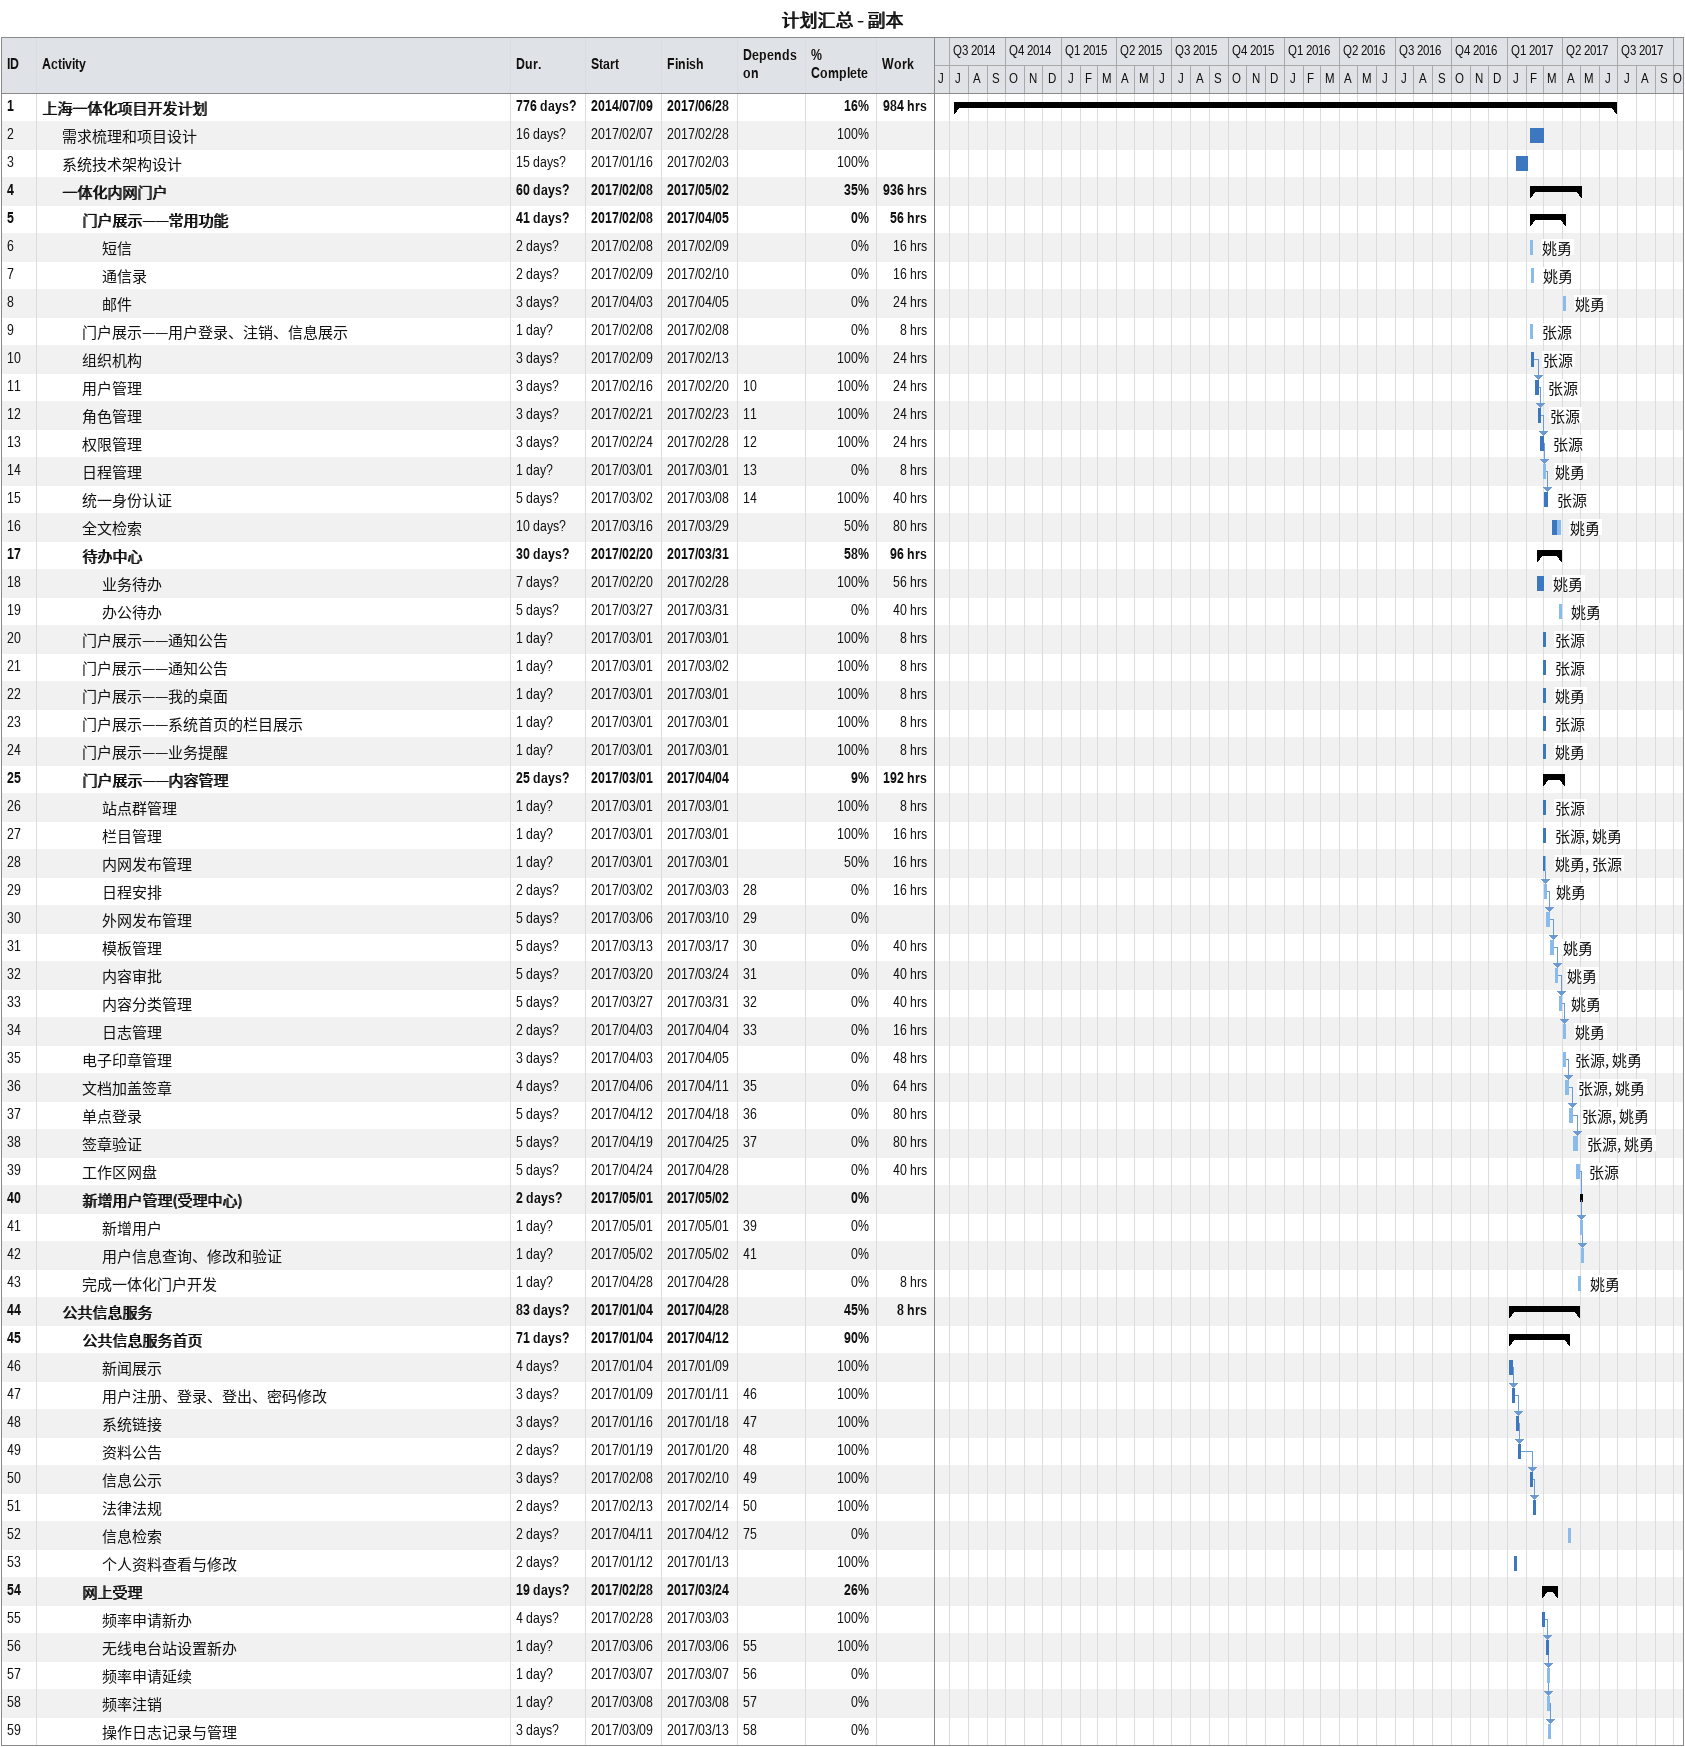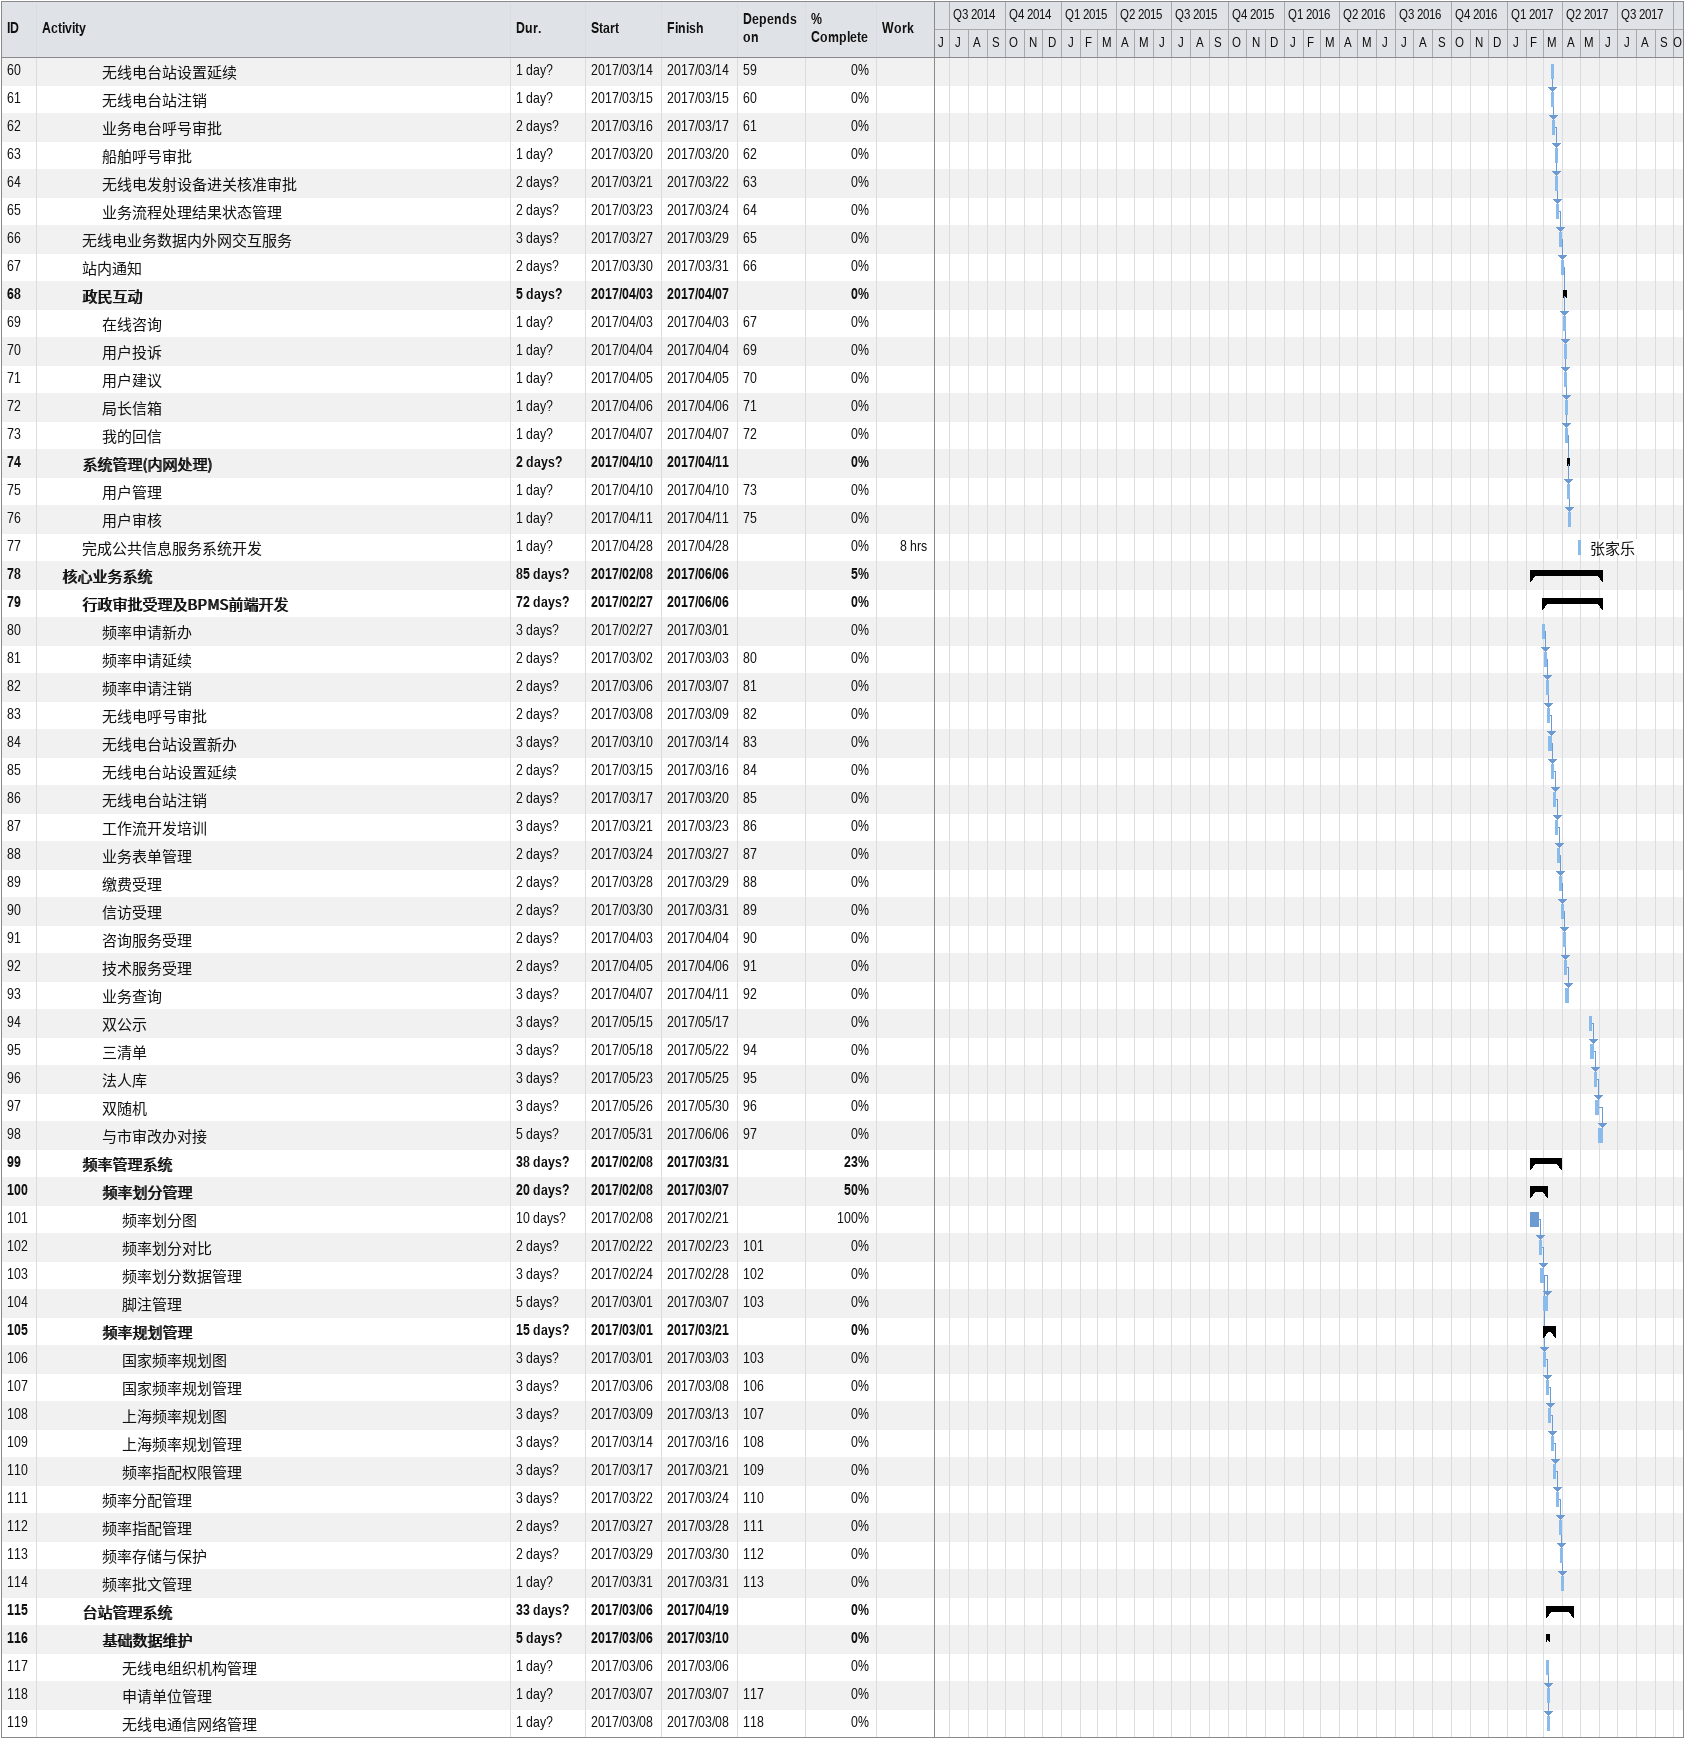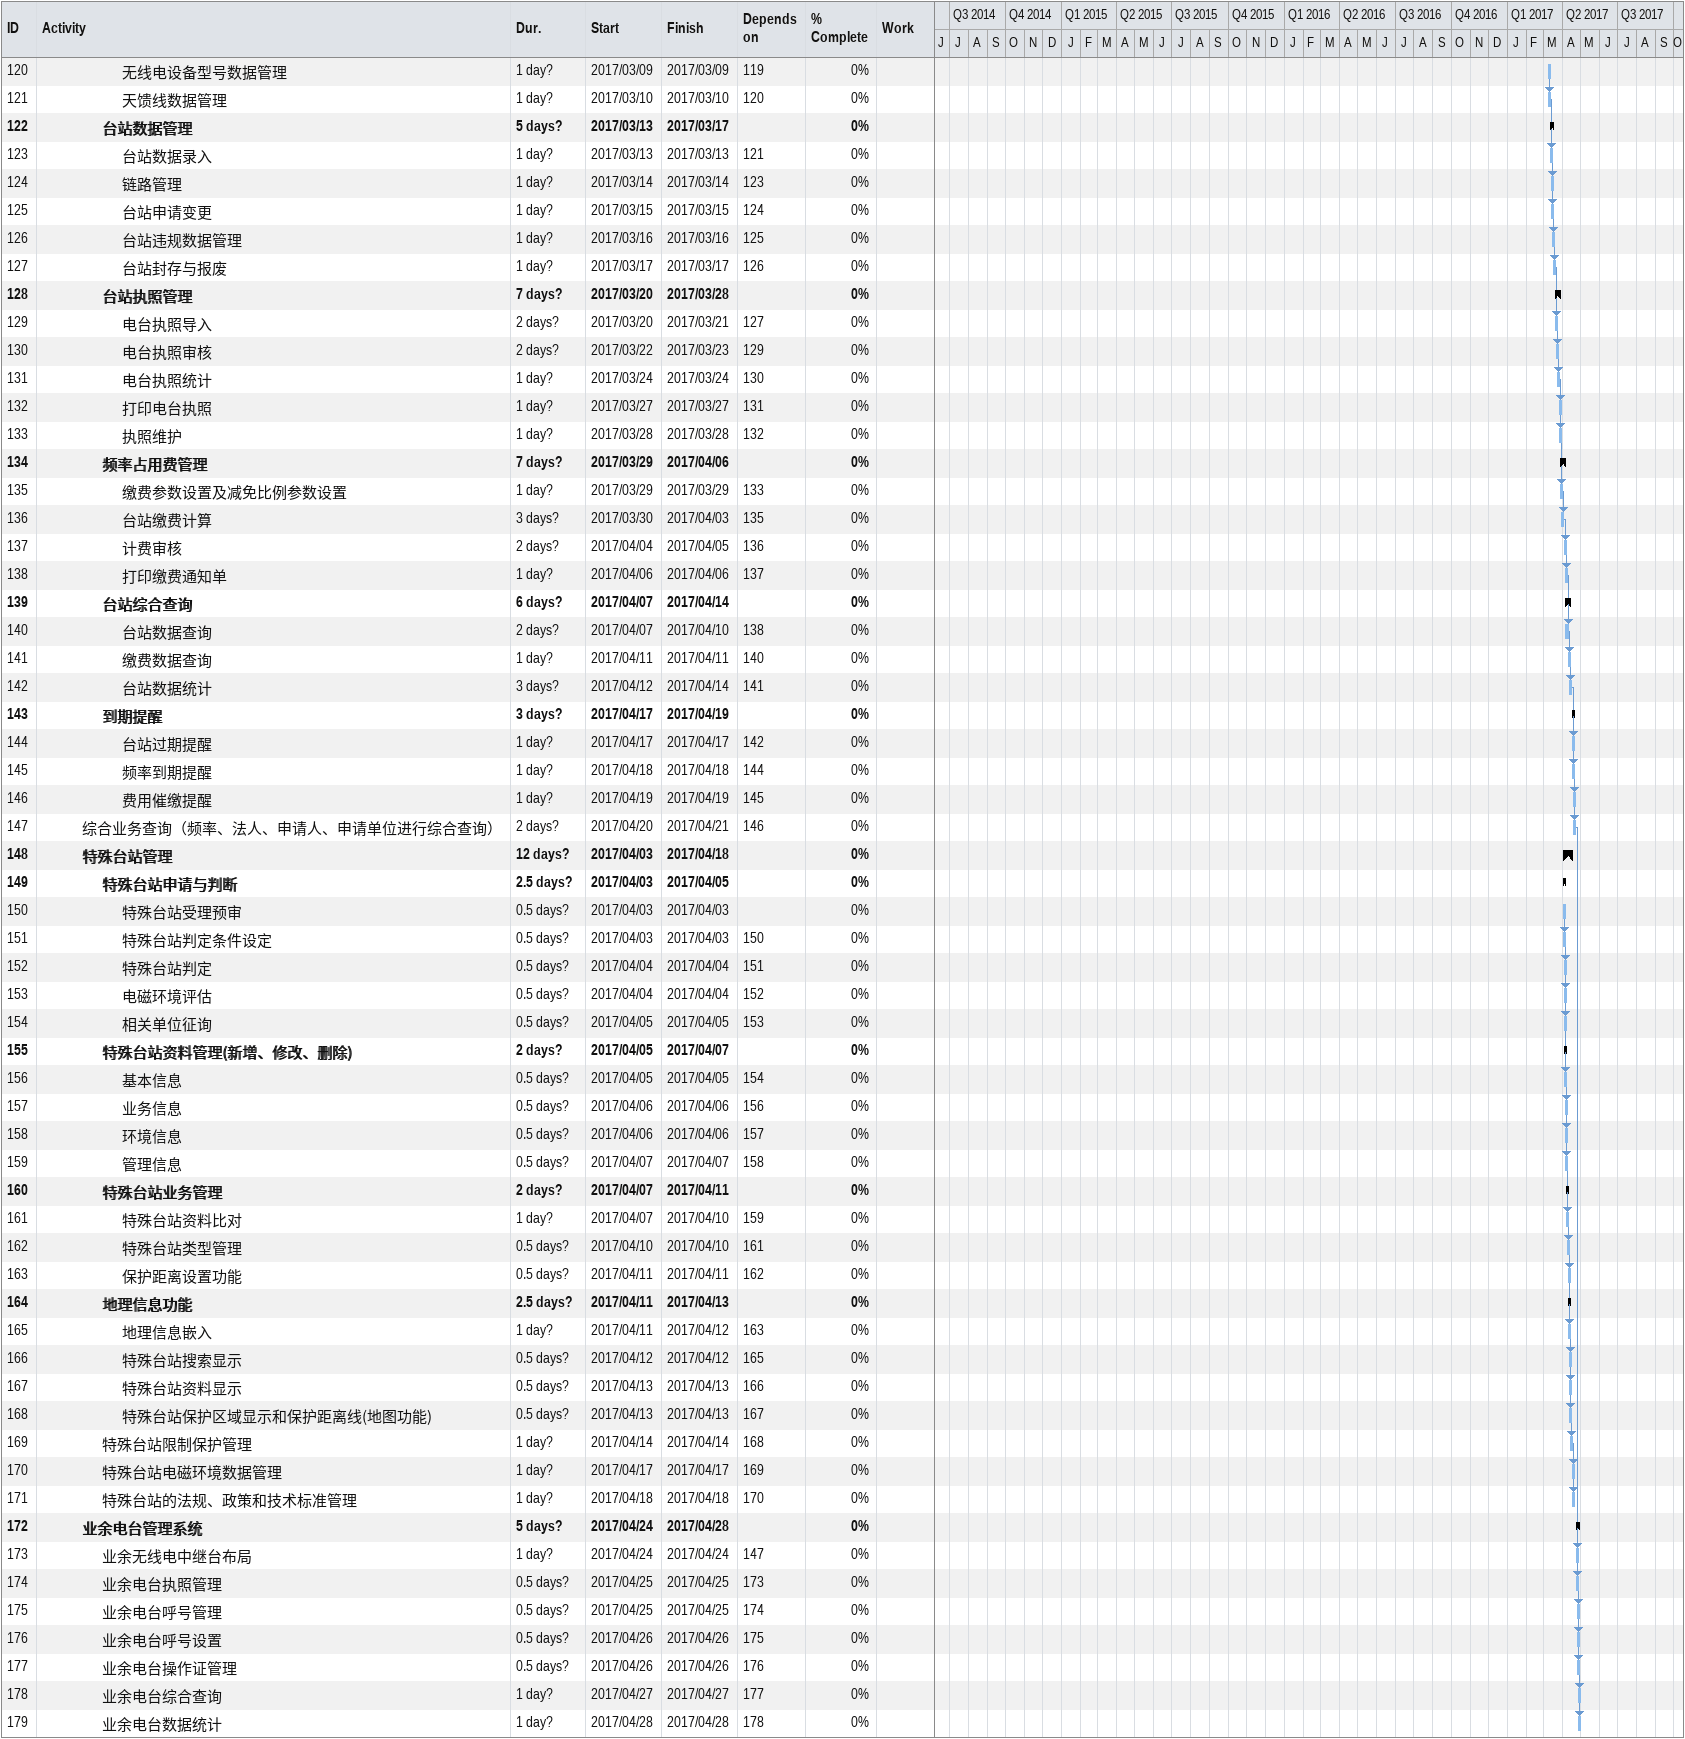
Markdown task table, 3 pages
计划汇总 - 副本

| ID | Level | Task | Duration | Start | Finish | Predecessors | Resources | % complete | Work (h) |
|---|---|---|---|---|---|---|---|---|---|
| 1 | 1 | **上海一体化项目开发计划** | 776d? | 2014-07-09 | 2017-06-28 |  |  | 16 | 984 |
| 2 | 2 | 需求梳理和项目设计 | 16d? | 2017-02-07 | 2017-02-28 |  |  | 100 |  |
| 3 | 2 | 系统技术架构设计 | 15d? | 2017-01-16 | 2017-02-03 |  |  | 100 |  |
| 4 | 2 | **一体化内网门户** | 60d? | 2017-02-08 | 2017-05-02 |  |  | 35 | 936 |
| 5 | 3 | **门户展示——常用功能** | 41d? | 2017-02-08 | 2017-04-05 |  |  | 0 | 56 |
| 6 | 4 | 短信 | 2d? | 2017-02-08 | 2017-02-09 |  | 姚勇 | 0 | 16 |
| 7 | 4 | 通信录 | 2d? | 2017-02-09 | 2017-02-10 |  | 姚勇 | 0 | 16 |
| 8 | 4 | 邮件 | 3d? | 2017-04-03 | 2017-04-05 |  | 姚勇 | 0 | 24 |
| 9 | 3 | 门户展示——用户登录、注销、信息展示 | 1d? | 2017-02-08 | 2017-02-08 |  | 张源 | 0 | 8 |
| 10 | 3 | 组织机构 | 3d? | 2017-02-09 | 2017-02-13 |  | 张源 | 100 | 24 |
| 11 | 3 | 用户管理 | 3d? | 2017-02-16 | 2017-02-20 | 10 | 张源 | 100 | 24 |
| 12 | 3 | 角色管理 | 3d? | 2017-02-21 | 2017-02-23 | 11 | 张源 | 100 | 24 |
| 13 | 3 | 权限管理 | 3d? | 2017-02-24 | 2017-02-28 | 12 | 张源 | 100 | 24 |
| 14 | 3 | 日程管理 | 1d? | 2017-03-01 | 2017-03-01 | 13 | 姚勇 | 0 | 8 |
| 15 | 3 | 统一身份认证 | 5d? | 2017-03-02 | 2017-03-08 | 14 | 张源 | 100 | 40 |
| 16 | 3 | 全文检索 | 10d? | 2017-03-16 | 2017-03-29 |  | 姚勇 | 50 | 80 |
| 17 | 3 | **待办中心** | 30d? | 2017-02-20 | 2017-03-31 |  |  | 58 | 96 |
| 18 | 4 | 业务待办 | 7d? | 2017-02-20 | 2017-02-28 |  | 姚勇 | 100 | 56 |
| 19 | 4 | 办公待办 | 5d? | 2017-03-27 | 2017-03-31 |  | 姚勇 | 0 | 40 |
| 20 | 3 | 门户展示——通知公告 | 1d? | 2017-03-01 | 2017-03-01 |  | 张源 | 100 | 8 |
| 21 | 3 | 门户展示——通知公告 | 1d? | 2017-03-01 | 2017-03-02 |  | 张源 | 100 | 8 |
| 22 | 3 | 门户展示——我的桌面 | 1d? | 2017-03-01 | 2017-03-01 |  | 姚勇 | 100 | 8 |
| 23 | 3 | 门户展示——系统首页的栏目展示 | 1d? | 2017-03-01 | 2017-03-01 |  | 张源 | 100 | 8 |
| 24 | 3 | 门户展示——业务提醒 | 1d? | 2017-03-01 | 2017-03-01 |  | 姚勇 | 100 | 8 |
| 25 | 3 | **门户展示——内容管理** | 25d? | 2017-03-01 | 2017-04-04 |  |  | 9 | 192 |
| 26 | 4 | 站点群管理 | 1d? | 2017-03-01 | 2017-03-01 |  | 张源 | 100 | 8 |
| 27 | 4 | 栏目管理 | 1d? | 2017-03-01 | 2017-03-01 |  | 张源, 姚勇 | 100 | 16 |
| 28 | 4 | 内网发布管理 | 1d? | 2017-03-01 | 2017-03-01 |  | 姚勇, 张源 | 50 | 16 |
| 29 | 4 | 日程安排 | 2d? | 2017-03-02 | 2017-03-03 | 28 | 姚勇 | 0 | 16 |
| 30 | 4 | 外网发布管理 | 5d? | 2017-03-06 | 2017-03-10 | 29 |  | 0 |  |
| 31 | 4 | 模板管理 | 5d? | 2017-03-13 | 2017-03-17 | 30 | 姚勇 | 0 | 40 |
| 32 | 4 | 内容审批 | 5d? | 2017-03-20 | 2017-03-24 | 31 | 姚勇 | 0 | 40 |
| 33 | 4 | 内容分类管理 | 5d? | 2017-03-27 | 2017-03-31 | 32 | 姚勇 | 0 | 40 |
| 34 | 4 | 日志管理 | 2d? | 2017-04-03 | 2017-04-04 | 33 | 姚勇 | 0 | 16 |
| 35 | 3 | 电子印章管理 | 3d? | 2017-04-03 | 2017-04-05 |  | 张源, 姚勇 | 0 | 48 |
| 36 | 3 | 文档加盖签章 | 4d? | 2017-04-06 | 2017-04-11 | 35 | 张源, 姚勇 | 0 | 64 |
| 37 | 3 | 单点登录 | 5d? | 2017-04-12 | 2017-04-18 | 36 | 张源, 姚勇 | 0 | 80 |
| 38 | 3 | 签章验证 | 5d? | 2017-04-19 | 2017-04-25 | 37 | 张源, 姚勇 | 0 | 80 |
| 39 | 3 | 工作区网盘 | 5d? | 2017-04-24 | 2017-04-28 |  | 张源 | 0 | 40 |
| 40 | 3 | **新增用户管理(受理中心)** | 2d? | 2017-05-01 | 2017-05-02 |  |  | 0 |  |
| 41 | 4 | 新增用户 | 1d? | 2017-05-01 | 2017-05-01 | 39 |  | 0 |  |
| 42 | 4 | 用户信息查询、修改和验证 | 1d? | 2017-05-02 | 2017-05-02 | 41 |  | 0 |  |
| 43 | 3 | 完成一体化门户开发 | 1d? | 2017-04-28 | 2017-04-28 |  | 姚勇 | 0 | 8 |
| 44 | 2 | **公共信息服务** | 83d? | 2017-01-04 | 2017-04-28 |  |  | 45 | 8 |
| 45 | 3 | **公共信息服务首页** | 71d? | 2017-01-04 | 2017-04-12 |  |  | 90 |  |
| 46 | 4 | 新闻展示 | 4d? | 2017-01-04 | 2017-01-09 |  |  | 100 |  |
| 47 | 4 | 用户注册、登录、登出、密码修改 | 3d? | 2017-01-09 | 2017-01-11 | 46 |  | 100 |  |
| 48 | 4 | 系统链接 | 3d? | 2017-01-16 | 2017-01-18 | 47 |  | 100 |  |
| 49 | 4 | 资料公告 | 2d? | 2017-01-19 | 2017-01-20 | 48 |  | 100 |  |
| 50 | 4 | 信息公示 | 3d? | 2017-02-08 | 2017-02-10 | 49 |  | 100 |  |
| 51 | 4 | 法律法规 | 2d? | 2017-02-13 | 2017-02-14 | 50 |  | 100 |  |
| 52 | 4 | 信息检索 | 2d? | 2017-04-11 | 2017-04-12 | 75 |  | 0 |  |
| 53 | 4 | 个人资料查看与修改 | 2d? | 2017-01-12 | 2017-01-13 |  |  | 100 |  |
| 54 | 3 | **网上受理** | 19d? | 2017-02-28 | 2017-03-24 |  |  | 26 |  |
| 55 | 4 | 频率申请新办 | 4d? | 2017-02-28 | 2017-03-03 |  |  | 100 |  |
| 56 | 4 | 无线电台站设置新办 | 1d? | 2017-03-06 | 2017-03-06 | 55 |  | 100 |  |
| 57 | 4 | 频率申请延续 | 1d? | 2017-03-07 | 2017-03-07 | 56 |  | 0 |  |
| 58 | 4 | 频率注销 | 1d? | 2017-03-08 | 2017-03-08 | 57 |  | 0 |  |
| 59 | 4 | 操作日志记录与管理 | 3d? | 2017-03-09 | 2017-03-13 | 58 |  | 0 |  |
| 60 | 4 | 无线电台站设置延续 | 1d? | 2017-03-14 | 2017-03-14 | 59 |  | 0 |  |
| 61 | 4 | 无线电台站注销 | 1d? | 2017-03-15 | 2017-03-15 | 60 |  | 0 |  |
| 62 | 4 | 业务电台呼号审批 | 2d? | 2017-03-16 | 2017-03-17 | 61 |  | 0 |  |
| 63 | 4 | 船舶呼号审批 | 1d? | 2017-03-20 | 2017-03-20 | 62 |  | 0 |  |
| 64 | 4 | 无线电发射设备进关核准审批 | 2d? | 2017-03-21 | 2017-03-22 | 63 |  | 0 |  |
| 65 | 4 | 业务流程处理结果状态管理 | 2d? | 2017-03-23 | 2017-03-24 | 64 |  | 0 |  |
| 66 | 3 | 无线电业务数据内外网交互服务 | 3d? | 2017-03-27 | 2017-03-29 | 65 |  | 0 |  |
| 67 | 3 | 站内通知 | 2d? | 2017-03-30 | 2017-03-31 | 66 |  | 0 |  |
| 68 | 3 | **政民互动** | 5d? | 2017-04-03 | 2017-04-07 |  |  | 0 |  |
| 69 | 4 | 在线咨询 | 1d? | 2017-04-03 | 2017-04-03 | 67 |  | 0 |  |
| 70 | 4 | 用户投诉 | 1d? | 2017-04-04 | 2017-04-04 | 69 |  | 0 |  |
| 71 | 4 | 用户建议 | 1d? | 2017-04-05 | 2017-04-05 | 70 |  | 0 |  |
| 72 | 4 | 局长信箱 | 1d? | 2017-04-06 | 2017-04-06 | 71 |  | 0 |  |
| 73 | 4 | 我的回信 | 1d? | 2017-04-07 | 2017-04-07 | 72 |  | 0 |  |
| 74 | 3 | **系统管理(内网处理)** | 2d? | 2017-04-10 | 2017-04-11 |  |  | 0 |  |
| 75 | 4 | 用户管理 | 1d? | 2017-04-10 | 2017-04-10 | 73 |  | 0 |  |
| 76 | 4 | 用户审核 | 1d? | 2017-04-11 | 2017-04-11 | 75 |  | 0 |  |
| 77 | 3 | 完成公共信息服务系统开发 | 1d? | 2017-04-28 | 2017-04-28 |  | 张家乐 | 0 | 8 |
| 78 | 2 | **核心业务系统** | 85d? | 2017-02-08 | 2017-06-06 |  |  | 5 |  |
| 79 | 3 | **行政审批受理及BPMS前端开发** | 72d? | 2017-02-27 | 2017-06-06 |  |  | 0 |  |
| 80 | 4 | 频率申请新办 | 3d? | 2017-02-27 | 2017-03-01 |  |  | 0 |  |
| 81 | 4 | 频率申请延续 | 2d? | 2017-03-02 | 2017-03-03 | 80 |  | 0 |  |
| 82 | 4 | 频率申请注销 | 2d? | 2017-03-06 | 2017-03-07 | 81 |  | 0 |  |
| 83 | 4 | 无线电呼号审批 | 2d? | 2017-03-08 | 2017-03-09 | 82 |  | 0 |  |
| 84 | 4 | 无线电台站设置新办 | 3d? | 2017-03-10 | 2017-03-14 | 83 |  | 0 |  |
| 85 | 4 | 无线电台站设置延续 | 2d? | 2017-03-15 | 2017-03-16 | 84 |  | 0 |  |
| 86 | 4 | 无线电台站注销 | 2d? | 2017-03-17 | 2017-03-20 | 85 |  | 0 |  |
| 87 | 4 | 工作流开发培训 | 3d? | 2017-03-21 | 2017-03-23 | 86 |  | 0 |  |
| 88 | 4 | 业务表单管理 | 2d? | 2017-03-24 | 2017-03-27 | 87 |  | 0 |  |
| 89 | 4 | 缴费受理 | 2d? | 2017-03-28 | 2017-03-29 | 88 |  | 0 |  |
| 90 | 4 | 信访受理 | 2d? | 2017-03-30 | 2017-03-31 | 89 |  | 0 |  |
| 91 | 4 | 咨询服务受理 | 2d? | 2017-04-03 | 2017-04-04 | 90 |  | 0 |  |
| 92 | 4 | 技术服务受理 | 2d? | 2017-04-05 | 2017-04-06 | 91 |  | 0 |  |
| 93 | 4 | 业务查询 | 3d? | 2017-04-07 | 2017-04-11 | 92 |  | 0 |  |
| 94 | 4 | 双公示 | 3d? | 2017-05-15 | 2017-05-17 |  |  | 0 |  |
| 95 | 4 | 三清单 | 3d? | 2017-05-18 | 2017-05-22 | 94 |  | 0 |  |
| 96 | 4 | 法人库 | 3d? | 2017-05-23 | 2017-05-25 | 95 |  | 0 |  |
| 97 | 4 | 双随机 | 3d? | 2017-05-26 | 2017-05-30 | 96 |  | 0 |  |
| 98 | 4 | 与市审改办对接 | 5d? | 2017-05-31 | 2017-06-06 | 97 |  | 0 |  |
| 99 | 3 | **频率管理系统** | 38d? | 2017-02-08 | 2017-03-31 |  |  | 23 |  |
| 100 | 4 | **频率划分管理** | 20d? | 2017-02-08 | 2017-03-07 |  |  | 50 |  |
| 101 | 5 | 频率划分图 | 10d? | 2017-02-08 | 2017-02-21 |  |  | 100 |  |
| 102 | 5 | 频率划分对比 | 2d? | 2017-02-22 | 2017-02-23 | 101 |  | 0 |  |
| 103 | 5 | 频率划分数据管理 | 3d? | 2017-02-24 | 2017-02-28 | 102 |  | 0 |  |
| 104 | 5 | 脚注管理 | 5d? | 2017-03-01 | 2017-03-07 | 103 |  | 0 |  |
| 105 | 4 | **频率规划管理** | 15d? | 2017-03-01 | 2017-03-21 |  |  | 0 |  |
| 106 | 5 | 国家频率规划图 | 3d? | 2017-03-01 | 2017-03-03 | 103 |  | 0 |  |
| 107 | 5 | 国家频率规划管理 | 3d? | 2017-03-06 | 2017-03-08 | 106 |  | 0 |  |
| 108 | 5 | 上海频率规划图 | 3d? | 2017-03-09 | 2017-03-13 | 107 |  | 0 |  |
| 109 | 5 | 上海频率规划管理 | 3d? | 2017-03-14 | 2017-03-16 | 108 |  | 0 |  |
| 110 | 5 | 频率指配权限管理 | 3d? | 2017-03-17 | 2017-03-21 | 109 |  | 0 |  |
| 111 | 4 | 频率分配管理 | 3d? | 2017-03-22 | 2017-03-24 | 110 |  | 0 |  |
| 112 | 4 | 频率指配管理 | 2d? | 2017-03-27 | 2017-03-28 | 111 |  | 0 |  |
| 113 | 4 | 频率存储与保护 | 2d? | 2017-03-29 | 2017-03-30 | 112 |  | 0 |  |
| 114 | 4 | 频率批文管理 | 1d? | 2017-03-31 | 2017-03-31 | 113 |  | 0 |  |
| 115 | 3 | **台站管理系统** | 33d? | 2017-03-06 | 2017-04-19 |  |  | 0 |  |
| 116 | 4 | **基础数据维护** | 5d? | 2017-03-06 | 2017-03-10 |  |  | 0 |  |
| 117 | 5 | 无线电组织机构管理 | 1d? | 2017-03-06 | 2017-03-06 |  |  | 0 |  |
| 118 | 5 | 申请单位管理 | 1d? | 2017-03-07 | 2017-03-07 | 117 |  | 0 |  |
| 119 | 5 | 无线电通信网络管理 | 1d? | 2017-03-08 | 2017-03-08 | 118 |  | 0 |  |
| 120 | 5 | 无线电设备型号数据管理 | 1d? | 2017-03-09 | 2017-03-09 | 119 |  | 0 |  |
| 121 | 5 | 天馈线数据管理 | 1d? | 2017-03-10 | 2017-03-10 | 120 |  | 0 |  |
| 122 | 4 | **台站数据管理** | 5d? | 2017-03-13 | 2017-03-17 |  |  | 0 |  |
| 123 | 5 | 台站数据录入 | 1d? | 2017-03-13 | 2017-03-13 | 121 |  | 0 |  |
| 124 | 5 | 链路管理 | 1d? | 2017-03-14 | 2017-03-14 | 123 |  | 0 |  |
| 125 | 5 | 台站申请变更 | 1d? | 2017-03-15 | 2017-03-15 | 124 |  | 0 |  |
| 126 | 5 | 台站违规数据管理 | 1d? | 2017-03-16 | 2017-03-16 | 125 |  | 0 |  |
| 127 | 5 | 台站封存与报废 | 1d? | 2017-03-17 | 2017-03-17 | 126 |  | 0 |  |
| 128 | 4 | **台站执照管理** | 7d? | 2017-03-20 | 2017-03-28 |  |  | 0 |  |
| 129 | 5 | 电台执照导入 | 2d? | 2017-03-20 | 2017-03-21 | 127 |  | 0 |  |
| 130 | 5 | 电台执照审核 | 2d? | 2017-03-22 | 2017-03-23 | 129 |  | 0 |  |
| 131 | 5 | 电台执照统计 | 1d? | 2017-03-24 | 2017-03-24 | 130 |  | 0 |  |
| 132 | 5 | 打印电台执照 | 1d? | 2017-03-27 | 2017-03-27 | 131 |  | 0 |  |
| 133 | 5 | 执照维护 | 1d? | 2017-03-28 | 2017-03-28 | 132 |  | 0 |  |
| 134 | 4 | **频率占用费管理** | 7d? | 2017-03-29 | 2017-04-06 |  |  | 0 |  |
| 135 | 5 | 缴费参数设置及减免比例参数设置 | 1d? | 2017-03-29 | 2017-03-29 | 133 |  | 0 |  |
| 136 | 5 | 台站缴费计算 | 3d? | 2017-03-30 | 2017-04-03 | 135 |  | 0 |  |
| 137 | 5 | 计费审核 | 2d? | 2017-04-04 | 2017-04-05 | 136 |  | 0 |  |
| 138 | 5 | 打印缴费通知单 | 1d? | 2017-04-06 | 2017-04-06 | 137 |  | 0 |  |
| 139 | 4 | **台站综合查询** | 6d? | 2017-04-07 | 2017-04-14 |  |  | 0 |  |
| 140 | 5 | 台站数据查询 | 2d? | 2017-04-07 | 2017-04-10 | 138 |  | 0 |  |
| 141 | 5 | 缴费数据查询 | 1d? | 2017-04-11 | 2017-04-11 | 140 |  | 0 |  |
| 142 | 5 | 台站数据统计 | 3d? | 2017-04-12 | 2017-04-14 | 141 |  | 0 |  |
| 143 | 4 | **到期提醒** | 3d? | 2017-04-17 | 2017-04-19 |  |  | 0 |  |
| 144 | 5 | 台站过期提醒 | 1d? | 2017-04-17 | 2017-04-17 | 142 |  | 0 |  |
| 145 | 5 | 频率到期提醒 | 1d? | 2017-04-18 | 2017-04-18 | 144 |  | 0 |  |
| 146 | 5 | 费用催缴提醒 | 1d? | 2017-04-19 | 2017-04-19 | 145 |  | 0 |  |
| 147 | 3 | 综合业务查询（频率、法人、申请人、申请单位进行综合查询） | 2d? | 2017-04-20 | 2017-04-21 | 146 |  | 0 |  |
| 148 | 3 | **特殊台站管理** | 12d? | 2017-04-03 | 2017-04-18 |  |  | 0 |  |
| 149 | 4 | **特殊台站申请与判断** | 2.5d? | 2017-04-03 | 2017-04-05 |  |  | 0 |  |
| 150 | 5 | 特殊台站受理预审 | 0.5d? | 2017-04-03 | 2017-04-03 |  |  | 0 |  |
| 151 | 5 | 特殊台站判定条件设定 | 0.5d? | 2017-04-03 | 2017-04-03 | 150 |  | 0 |  |
| 152 | 5 | 特殊台站判定 | 0.5d? | 2017-04-04 | 2017-04-04 | 151 |  | 0 |  |
| 153 | 5 | 电磁环境评估 | 0.5d? | 2017-04-04 | 2017-04-04 | 152 |  | 0 |  |
| 154 | 5 | 相关单位征询 | 0.5d? | 2017-04-05 | 2017-04-05 | 153 |  | 0 |  |
| 155 | 4 | **特殊台站资料管理(新增、修改、删除)** | 2d? | 2017-04-05 | 2017-04-07 |  |  | 0 |  |
| 156 | 5 | 基本信息 | 0.5d? | 2017-04-05 | 2017-04-05 | 154 |  | 0 |  |
| 157 | 5 | 业务信息 | 0.5d? | 2017-04-06 | 2017-04-06 | 156 |  | 0 |  |
| 158 | 5 | 环境信息 | 0.5d? | 2017-04-06 | 2017-04-06 | 157 |  | 0 |  |
| 159 | 5 | 管理信息 | 0.5d? | 2017-04-07 | 2017-04-07 | 158 |  | 0 |  |
| 160 | 4 | **特殊台站业务管理** | 2d? | 2017-04-07 | 2017-04-11 |  |  | 0 |  |
| 161 | 5 | 特殊台站资料比对 | 1d? | 2017-04-07 | 2017-04-10 | 159 |  | 0 |  |
| 162 | 5 | 特殊台站类型管理 | 0.5d? | 2017-04-10 | 2017-04-10 | 161 |  | 0 |  |
| 163 | 5 | 保护距离设置功能 | 0.5d? | 2017-04-11 | 2017-04-11 | 162 |  | 0 |  |
| 164 | 4 | **地理信息功能** | 2.5d? | 2017-04-11 | 2017-04-13 |  |  | 0 |  |
| 165 | 5 | 地理信息嵌入 | 1d? | 2017-04-11 | 2017-04-12 | 163 |  | 0 |  |
| 166 | 5 | 特殊台站搜索显示 | 0.5d? | 2017-04-12 | 2017-04-12 | 165 |  | 0 |  |
| 167 | 5 | 特殊台站资料显示 | 0.5d? | 2017-04-13 | 2017-04-13 | 166 |  | 0 |  |
| 168 | 5 | 特殊台站保护区域显示和保护距离线(地图功能) | 0.5d? | 2017-04-13 | 2017-04-13 | 167 |  | 0 |  |
| 169 | 4 | 特殊台站限制保护管理 | 1d? | 2017-04-14 | 2017-04-14 | 168 |  | 0 |  |
| 170 | 4 | 特殊台站电磁环境数据管理 | 1d? | 2017-04-17 | 2017-04-17 | 169 |  | 0 |  |
| 171 | 4 | 特殊台站的法规、政策和技术标准管理 | 1d? | 2017-04-18 | 2017-04-18 | 170 |  | 0 |  |
| 172 | 3 | **业余电台管理系统** | 5d? | 2017-04-24 | 2017-04-28 |  |  | 0 |  |
| 173 | 4 | 业余无线电中继台布局 | 1d? | 2017-04-24 | 2017-04-24 | 147 |  | 0 |  |
| 174 | 4 | 业余电台执照管理 | 0.5d? | 2017-04-25 | 2017-04-25 | 173 |  | 0 |  |
| 175 | 4 | 业余电台呼号管理 | 0.5d? | 2017-04-25 | 2017-04-25 | 174 |  | 0 |  |
| 176 | 4 | 业余电台呼号设置 | 0.5d? | 2017-04-26 | 2017-04-26 | 175 |  | 0 |  |
| 177 | 4 | 业余电台操作证管理 | 0.5d? | 2017-04-26 | 2017-04-26 | 176 |  | 0 |  |
| 178 | 4 | 业余电台综合查询 | 1d? | 2017-04-27 | 2017-04-27 | 177 |  | 0 |  |
| 179 | 4 | 业余电台数据统计 | 1d? | 2017-04-28 | 2017-04-28 | 178 |  | 0 |  |
